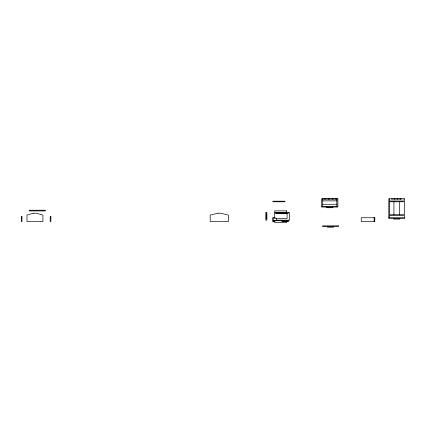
<?xml version="1.0" encoding="UTF-8"?>
<svg xmlns="http://www.w3.org/2000/svg" width="426" height="426" viewBox="0 0 426 426"><rect width="100%" height="100%" fill="white"/><g stroke="black" fill="none" stroke-linecap="round" stroke-linejoin="round"><path stroke-width="0.64" d="M322.7 200.87L336.844 200.87M322.7 204.278L336.844 204.278M274.765 212.393L286.634 212.393M276.591 213.149L288.461 213.149L288.461 212.585M266.804 213.719L266.804 219.028M275.271 217.739L272.581 217.739L272.581 221.531L274.962 221.531M388.778 217.739L404.7 217.739L404.7 218.421L388.778 218.421L388.816 198.782L404.663 198.782L404.663 217.739M273.641 220.391L287.518 220.391M281.911 221.461L287.459 221.461M281.911 221.531L288.578 221.531L288.578 220.269M403.981 198.782L403.981 199.352M401.856 198.782L401.856 199.352M400.717 198.782L400.717 199.352M400.339 198.782L400.339 199.352M399.769 218.421L399.769 219.102L393.704 219.102L393.704 218.421M399.62 201.775L399.62 214.747M399.205 198.782L399.205 199.352M398.821 198.782L398.821 199.352M397.687 198.782L397.687 199.352M397.309 198.782L397.309 199.352M396.169 198.782L396.169 199.352M395.791 198.782L395.791 199.352M394.652 198.782L394.652 199.352M394.274 198.782L394.274 199.352M393.933 201.775L393.933 214.747M393.134 198.782L393.134 199.352M392.756 198.782L392.756 199.352M391.622 198.782L391.622 199.352M389.497 198.782L389.497 217.739M374.124 217.739L374.124 221.531M337.733 206.365L337.733 207.047L321.806 207.047L321.806 206.365M336.844 198.782L336.844 206.365M336.497 198.782L336.497 199.352M335.438 198.782L335.438 199.352M335.097 198.782L335.097 199.352M334.037 198.782L334.037 199.352M333.696 198.782L333.696 199.352M333.515 226.536L333.515 227.218L327.45 227.218L327.45 226.536M332.802 207.047L332.802 207.728L326.737 207.728L326.737 207.047M332.631 198.782L332.631 199.352M332.291 198.782L332.291 199.352M331.231 198.782L331.231 199.352M330.89 198.782L330.89 199.352M329.825 198.782L329.825 199.352M329.602 198.782L329.602 199.352M328.537 198.782L328.537 199.352M328.313 198.782L328.313 199.352M327.248 198.782L327.248 199.352M326.907 198.782L326.907 199.352M325.847 198.782L325.847 199.352M325.507 198.782L325.507 199.352M324.442 198.782L324.442 199.352M324.101 198.782L324.101 199.352M323.041 198.782L323.041 199.352M322.812 198.782L322.812 199.352M322.7 198.782L322.7 206.365M287.518 220.269L287.459 221.531M276.591 213.847L276.591 212.585L289.483 212.585L289.483 220.167L276.591 220.167L276.591 218.25M273.641 217.739L273.641 221.531M33.622 213.192L26.987 215.087L26.987 221.531L42.909 221.531L42.909 215.087L36.274 213.192L33.622 213.192M217.968 213.192L210.194 215.087L210.194 221.531L228.395 221.531L228.395 215.087L220.62 213.192L217.968 213.192M337.866 198.782L321.678 198.782L321.678 206.365L337.866 206.365L337.866 198.782M403.411 201.019L390.141 201.019L390.141 201.775L403.411 201.775L403.411 201.019M273.891 201.21L272.832 201.21L272.832 201.775L273.891 201.775L273.891 201.21M275.297 201.21L274.238 201.21L274.238 201.775L275.297 201.775L275.297 201.21M276.698 201.21L275.638 201.21L275.638 201.775L276.698 201.775L276.698 201.21M278.103 201.21L277.038 201.21L277.038 201.775L278.103 201.775L278.103 201.21M279.392 201.21L278.332 201.21L278.332 201.775L279.392 201.775L279.392 201.21M280.681 201.21L279.621 201.21L279.621 201.775L280.681 201.775L280.681 201.21M282.081 201.21L281.022 201.21L281.022 201.775L282.081 201.775L282.081 201.21M283.487 201.21L282.427 201.21L282.427 201.775L283.487 201.775L283.487 201.21M284.887 201.21L283.828 201.21L283.828 201.775L284.887 201.775L284.887 201.21M45.188 210.231L29.261 210.231L29.261 210.913L45.188 210.913L45.188 210.231M286.634 210.875L274.765 210.875L274.765 212.771L286.634 212.771L286.634 210.875M266.804 212.585L265.781 212.585L265.781 220.167L266.804 220.167L266.804 212.585M287.087 213.532L274.578 213.532L274.578 218.458L287.087 218.458L287.087 213.532M403.411 214.747L390.141 214.747L390.141 215.503L403.411 215.503L403.411 214.747M21.982 216.6L21.3 216.6L21.3 221.531L21.982 221.531L21.982 216.6M50.875 216.6L50.188 216.6L50.188 221.531L50.875 221.531L50.875 216.6M374.805 217.739L361.232 217.739L361.232 221.531L374.805 221.531L374.805 217.739M286.634 220.732L274.765 220.732L274.765 222.628L286.634 222.628L286.634 220.732M338.446 225.855L322.519 225.855L322.519 226.536L338.446 226.536L338.446 225.855"/></g></svg>
